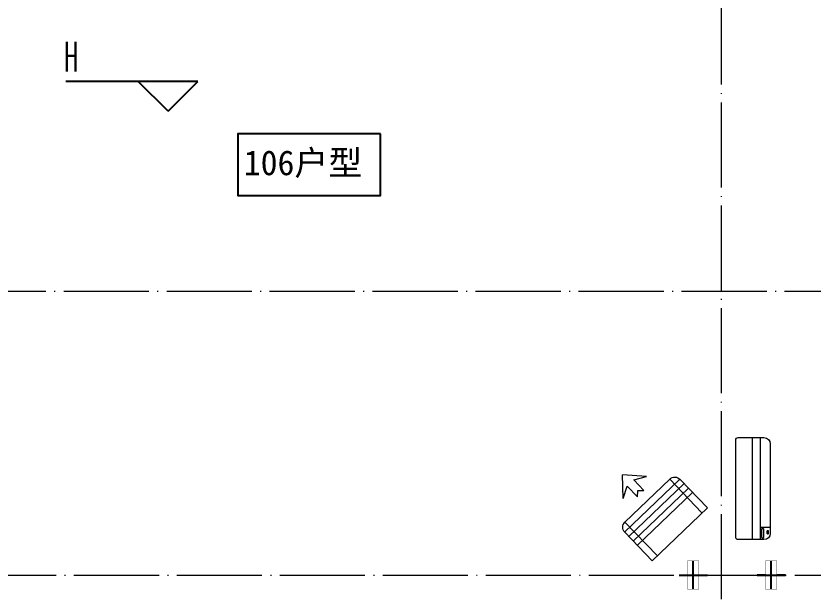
# Model space of a CAD drawing. Extents: x 27938 to 983267, y -209821 to 1628073.
# Drawn here: x 722842 to 728462, y 443677 to 447777 of the extents above; entities that cross this region are included whole.
import ezdxf

# ---------------------------------------------------------------- set-up
doc = ezdxf.new("R2010")
doc.units = 0
doc.header["$LTSCALE"] = 1000
doc.header["$MEASUREMENT"] = 0
doc.linetypes.add('DASH', pattern=[0.35, 0.25, -0.1])
doc.linetypes.add('DOTE', pattern=[2.42, 2, -0.2, 0.02, -0.2])
for name, color, linetype in [('3.5方案汇报，与郭总、侯月琴确定户型_t8$0$2020.03.04 -1安徽标准化洋房户型(UA）_t8_t8$0$看线', 154, 'Continuous'), ('DIM_ELEV', 3, 'Continuous'), ('机电标识类', 1, 'Continuous')]:
    doc.layers.add(name, color=color, linetype=linetype)
for name, color, linetype, lineweight in [('DOTE', 19, 'DOTE', 9), ('平面-空调室内机', 176, 'Continuous', 9), ('平面-空调预留孔', 173, 'Continuous', 15), ('空调', 76, 'Continuous', 13)]:
    doc.layers.add(name, color=color, linetype=linetype, lineweight=lineweight)
doc.styles.add('_TCH_DIM', font='SIMPLEX.shx', dxfattribs={"width": 0.7, "bigfont": 'GBCBIG.shx'})
doc.styles.add('黑体', font='')
doc.styles.get('黑体').set_extended_font_data('SimHei')

# ---------------------------------------------------------------- blocks, each defined once
blk = doc.blocks.new('GFDGDGRDGRDG')
at = {"layer": 'DOTE', "linetype": 'DOTE', "ltscale": 0.3}
for p, q in [((620993.7, 360558.3), (620993.7, 368758.3)), ((626393.7, 366358.3), (573593.7, 366358.3)), ((573593.7, 364358.3), (626393.7, 364358.3))]:
    blk.add_line(p, q, dxfattribs=at)
blk = doc.blocks.new('dongkong')
blk.add_wipeout([(-603756, 210771), (-603756, 210570.8), (-603836, 210570.8), (-603836, 210771)])
at = {"layer": '机电标识类', "color": 250, "linetype": 'DASH', "ltscale": 400}
for p, q in [((-603796, 210771), (-603796, 210570.8)), ((-603896, 210670.7), (-603696, 210670.7))]:
    blk.add_line(p, q, dxfattribs=at)
at = {"layer": '空调', "color": 6, "linetype": 'DASH', "const_width": 2}
blk.add_lwpolyline([(-603756, 210771), (-603756, 210570.8), (-603836, 210570.8), (-603836, 210771)], close=True, dxfattribs=at)
blk = doc.blocks.new('A$C001338C2')
for p, q in [((845, 303.6), (55, 303.6)), ((109.1, 214.8), (109.1, 303.6)), ((0, 248.6), (0, 22)), ((900, 22), (900, 248.6)), ((22, 0), (878, 0))]:
    blk.add_line(p, q)
at = {"lineweight": 5}
for p, q in [((900, 214.8), (0, 214.8)), ((900, 143.2), (0, 143.2))]:
    blk.add_line(p, q, dxfattribs=at)
for points in [[(73.1, 275), (56.8, 275, -0.414214), (51.3, 280.5), (51.3, 283.4, -0.414214), (56.8, 288.9), (73.1, 288.9, -0.414214), (78.6, 283.4), (78.6, 280.5, -0.414214)], [(89.2, 226.4), (22.2, 226.4, -0.414214), (16.7, 231.9), (16.7, 243.1, -0.414214), (22.2, 248.6), (89.2, 248.6, -0.414214), (94.7, 243.1), (94.7, 231.9, -0.414214)]]:
    blk.add_lwpolyline(points, format="xyb", close=True)
for centre, radius, start, end in [((55, 248.6), 55, 90, 180), ((845, 248.6), 55, 360, 90), ((22, 22), 22, 180, 270), ((878, 22), 22, 270, 360)]:
    blk.add_arc(centre, radius, start, end)
blk = doc.blocks.new('dasdasf1sa2f31as32f')
for p, q in [((-116, 585.6), (43.3, 640.5)), ((82.7, 476.6), (43.3, 640.5)), ((-22.8, 585.5), (-116, 585.6)), ((-22.8, 585.5), (-73.4, 493.2)), ((-269.8, 524.3), (-427.7, 236.5)), ((-269.8, 524.3), (113.7, 314)), ((32.4, 555.1), (-18.1, 462.9)), ((82.7, 476.6), (32.4, 555.1)), ((-473.5, 259.7), (-339.5, 504)), ((114.7, 208.4), (-359.1, 468.2)), ((134.6, 245.5), (-338.8, 505.1)), ((-31.3, 504.4), (-73.4, 493.2)), ((-18.1, 462.9), (-31.3, 504.4)), ((92.6, 168.8), (-380.9, 428.5)), ((72.3, 131.9), (-401.1, 391.6)), ((113.7, 314), (-44.2, 26.2)), ((0, 0), (-473.5, 259.7)), ((134, 244.4), (0, 0))]:
    blk.add_line(p, q)
for centre, start, end in [((-294.5, 479.4), 61.2593, 151.2593), ((89, 269), 331.2593, 61.2593)]:
    blk.add_arc(centre, 51.3, start, end)

msp = doc.modelspace()

# ---------------------------------------------------------------- linework, layer by layer
at = {"color": 1}
msp.add_lwpolyline([(725411.9, 446945.2), (724405.9, 446945.2), (724405.9, 446509.2), (725411.9, 446509.2)], close=True, dxfattribs=at)
at = {"layer": 'DIM_ELEV'}
for p, q in [((724124.3, 447314.9), (723193.4, 447314.9)), ((723914.3, 447104.9), (723704.3, 447314.9)), ((723914.3, 447104.9), (724124.3, 447314.9))]:
    msp.add_line(p, q, dxfattribs=at)

# ---------------------------------------------------------------- block references
at = {"layer": '3.5方案汇报，与郭总、侯月琴确定户型_t8$0$2020.03.04 -1安徽标准化洋房户型(UA）_t8_t8$0$看线', "ltscale": 10}
msp.add_blockref('GFDGDGRDGRDG', (106822.9, 79473.8), dxfattribs=at)
at = {"layer": '平面-空调预留孔', "xscale": -0.800000000046565, "yscale": 0.800000000046565, "zscale": 0.800000000046565, "rotation": 269.9999997665698}
msp.add_blockref('A$C001338C2', (727916.7, 444082.1), dxfattribs=at)

# ---------------------------------------------------------------- texts
at = {"color": 1, "style": '黑体'}
msp.add_text('106户型', height=175, dxfattribs=at).set_placement((724448.1, 446653))
at = {"layer": 'DIM_ELEV', "color": 7, "style": '_TCH_DIM', "width": 0.494118}
msp.add_text('H', height=208.2, dxfattribs=at).set_placement((723182.7, 447384.9))

# ---------------------------------------------------------------- next in the draw order: block references
at = {"layer": '平面-空调室内机', "ltscale": 0.3, "xscale": -1, "rotation": 180}
msp.add_blockref('dongkong', (1331412.6, 654502.9), dxfattribs=at)
at = {"layer": '平面-空调室内机', "ltscale": 0.3, "rotation": 180}
msp.add_blockref('dongkong', (124370.6, 654502.9), dxfattribs=at)

# ---------------------------------------------------------------- next in the draw order: block references
at = {"layer": '平面-空调室内机', "ltscale": 0.3, "xscale": -1, "rotation": 180}
msp.add_blockref('dongkong', (1331962.7, 654502.9), dxfattribs=at)
at = {"layer": '平面-空调预留孔', "xscale": -1, "rotation": 15.00000000331026}
msp.add_blockref('dasdasf1sa2f31as32f', (727326.4, 443932.1), dxfattribs=at)

doc.saveas('drawing.dxf')
